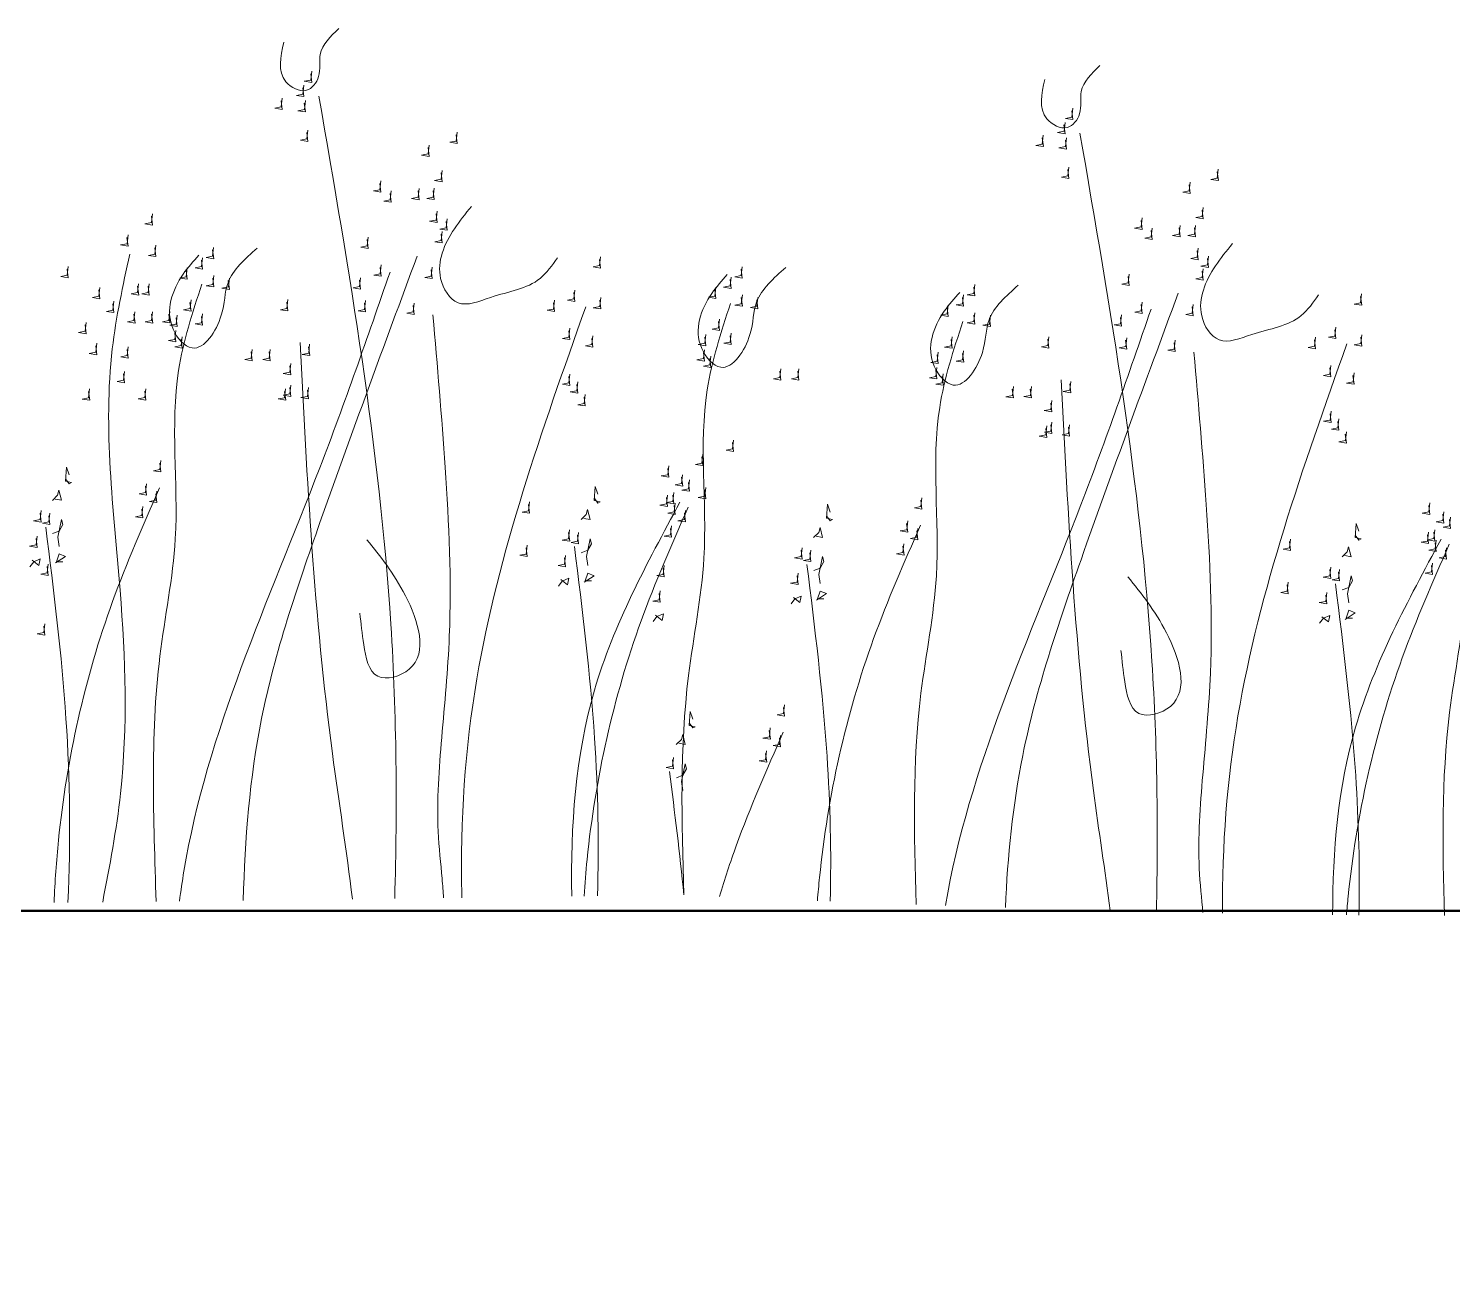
# Model space of a CAD drawing. Header units: metres. Extents: x 0 to 4415, y 1197 to 2590.
# Drawn here: x 1851.8704 to 1852.2556, y 1202.9882 to 1203.3267 of the extents above; entities that cross this region are included whole.
import ezdxf

# ---------------------------------------------------------------- set-up
doc = ezdxf.new("R2010")
doc.units = ezdxf.units.M
doc.layers.add('A_VEGETATION', color=7, linetype='Continuous', lineweight=9, true_color=0x009900)
doc.layers.add('mur', color=7, linetype='Continuous', lineweight=50)

# ---------------------------------------------------------------- blocks, each defined once
blk = doc.blocks.new('Arbustes 1_coupes')
at = {"flags": 128}
for points in [[(24.1563, 5.6056), (24.1633, 5.5448), (24.1117, 5.5535), (24.1563, 5.5622), (24.1633, 5.623)], [(24.1023, 5.5085), (24.1094, 5.4477), (24.0578, 5.4564), (24.1023, 5.4651), (24.1094, 5.5259)], [(2.6895, 5.4013), (2.6965, 5.3404), (2.6449, 5.3491), (2.6895, 5.3578), (2.6965, 5.4187)], [(23.9523, 5.4201), (23.9594, 5.3593), (23.9078, 5.368), (23.9523, 5.3767), (23.9594, 5.4375)], [(24.1117, 5.4028), (24.1188, 5.3419), (24.0672, 5.3506), (24.1117, 5.3593), (24.1188, 5.4201)], [(2.6355, 5.3042), (2.6426, 5.2434), (2.591, 5.252), (2.6355, 5.2607), (2.6426, 5.3216)], [(2.4855, 5.2158), (2.4926, 5.155), (2.441, 5.1636), (2.4855, 5.1723), (2.4926, 5.2332)], [(2.6449, 5.1984), (2.652, 5.1376), (2.6004, 5.1463), (2.6449, 5.155), (2.652, 5.2158)], [(24.1281, 5.1999), (24.1352, 5.139), (24.0836, 5.1477), (24.1281, 5.1564), (24.1352, 5.2173)], [(24.965, 5.0941), (24.972, 5.0332), (24.9204, 5.0419), (24.965, 5.0506), (24.972, 5.1115)], [(25.1595, 5.1825), (25.1665, 5.1216), (25.115, 5.1303), (25.1595, 5.139), (25.1665, 5.1999)], [(2.6613, 4.9955), (2.6684, 4.9347), (2.6168, 4.9434), (2.6613, 4.9521), (2.6684, 5.0129)], [(3.6927, 4.9782), (3.6997, 4.9173), (3.6482, 4.926), (3.6927, 4.9347), (3.6997, 4.9955)], [(25.054, 4.9187), (25.0611, 4.8579), (25.0095, 4.8666), (25.054, 4.8753), (25.0611, 4.9361)], [(3.4982, 4.8898), (3.5052, 4.8289), (3.4536, 4.8376), (3.4982, 4.8463), (3.5052, 4.9072)], [(24.6321, 4.8477), (24.6391, 4.7869), (24.5876, 4.7956), (24.6321, 4.8043), (24.6391, 4.8651)], [(3.5872, 4.7144), (3.5943, 4.6536), (3.5427, 4.6622), (3.5872, 4.6709), (3.5943, 4.7318)], [(24.7024, 4.7782), (24.7095, 4.7173), (24.6579, 4.726), (24.7024, 4.7347), (24.7095, 4.7956)], [(24.8946, 4.7956), (24.9017, 4.7347), (24.8501, 4.7434), (24.8946, 4.7521), (24.9017, 4.813)], [(25.0001, 4.7956), (25.0071, 4.7347), (24.9556, 4.7434), (25.0001, 4.7521), (25.0071, 4.813)], [(3.1653, 4.6434), (3.1723, 4.5825), (3.1208, 4.5912), (3.1653, 4.5999), (3.1723, 4.6608)], [(23.0546, 4.6246), (23.0616, 4.5637), (23.01, 4.5724), (23.0546, 4.5811), (23.0616, 4.642)], [(25.0189, 4.6376), (25.0259, 4.5767), (24.9743, 4.5854), (25.0189, 4.5941), (25.0259, 4.655)], [(3.2356, 4.5738), (3.2427, 4.513), (3.1911, 4.5217), (3.2356, 4.5304), (3.2427, 4.5912)], [(3.4278, 4.5912), (3.4349, 4.5304), (3.3833, 4.5391), (3.4278, 4.5478), (3.4349, 4.6086)], [(3.5333, 4.5912), (3.5404, 4.5304), (3.4888, 4.5391), (3.5333, 4.5478), (3.5404, 4.6086)], [(25.0892, 4.584), (25.0962, 4.5231), (25.0446, 4.5318), (25.0892, 4.5405), (25.0962, 4.6014)], [(3.5521, 4.4333), (3.5591, 4.3724), (3.5075, 4.3811), (3.5521, 4.3898), (3.5591, 4.4507)], [(22.8858, 4.4797), (22.8928, 4.4188), (22.8412, 4.4275), (22.8858, 4.4362), (22.8928, 4.497)], [(23.078, 4.4072), (23.085, 4.3463), (23.0335, 4.355), (23.078, 4.3637), (23.085, 4.4246)], [(24.543, 4.4608), (24.5501, 4.4), (24.4985, 4.4086), (24.543, 4.4173), (24.5501, 4.4782)], [(25.054, 4.497), (25.0611, 4.4362), (25.0095, 4.4449), (25.054, 4.4536), (25.0611, 4.5144)], [(3.6224, 4.3797), (3.6294, 4.3188), (3.5779, 4.3275), (3.6224, 4.3362), (3.6294, 4.3971)], [(23.3991, 4.3203), (23.4062, 4.2594), (23.3546, 4.2681), (23.3991, 4.2768), (23.4062, 4.3376)], [(23.4765, 4.3913), (23.4835, 4.3304), (23.4319, 4.3391), (23.4765, 4.3478), (23.4835, 4.4086)], [(26.1464, 4.3203), (26.1534, 4.2594), (26.1018, 4.2681), (26.1464, 4.2768), (26.1534, 4.3376)], [(3.0762, 4.2565), (3.0833, 4.1956), (3.0317, 4.2043), (3.0762, 4.213), (3.0833, 4.2739)], [(3.5872, 4.2927), (3.5943, 4.2319), (3.5427, 4.2405), (3.5872, 4.2492), (3.5943, 4.3101)], [(22.4732, 4.2623), (22.4803, 4.2014), (22.4287, 4.2101), (22.4732, 4.2188), (22.4803, 4.2797)], [(23.2936, 4.2507), (23.3007, 4.1898), (23.2491, 4.1985), (23.2936, 4.2072), (23.3007, 4.2681)], [(24.6321, 4.2681), (24.6391, 4.2072), (24.5876, 4.2159), (24.6321, 4.2246), (24.6391, 4.2855)], [(24.9837, 4.2507), (24.9907, 4.1898), (24.9392, 4.1985), (24.9837, 4.2072), (24.9907, 4.2681)], [(27.1238, 4.2492), (27.1309, 4.1884), (27.0793, 4.1971), (27.1238, 4.2058), (27.1309, 4.2666)], [(1.9323, 4.1159), (1.9394, 4.0551), (1.8878, 4.0638), (1.9323, 4.0724), (1.9394, 4.1333)], [(2.0097, 4.1869), (2.0167, 4.1261), (1.9652, 4.1348), (2.0097, 4.1435), (2.0167, 4.2043)], [(4.6796, 4.1159), (4.6866, 4.0551), (4.635, 4.0638), (4.6796, 4.0724), (4.6866, 4.1333)], [(22.6912, 4.1174), (22.6983, 4.0565), (22.6467, 4.0652), (22.6912, 4.0739), (22.6983, 4.1348)], [(22.9584, 4.142), (22.9655, 4.0811), (22.9139, 4.0898), (22.9584, 4.0985), (22.9655, 4.1594)], [(23.0311, 4.142), (23.0381, 4.0811), (22.9866, 4.0898), (23.0311, 4.0985), (23.0381, 4.1594)], [(23.4765, 4.1971), (23.4835, 4.1362), (23.4319, 4.1449), (23.4765, 4.1536), (23.4835, 4.2145)], [(23.5843, 4.1797), (23.5913, 4.1188), (23.5398, 4.1275), (23.5843, 4.1362), (23.5913, 4.1971)], [(24.4891, 4.1797), (24.4961, 4.1188), (24.4446, 4.1275), (24.4891, 4.1362), (24.4961, 4.1971)], [(27.0465, 4.1782), (27.0535, 4.1174), (27.0019, 4.1261), (27.0465, 4.1348), (27.0535, 4.1956)], [(1.8269, 4.0464), (1.8339, 3.9855), (1.7823, 3.9942), (1.8269, 4.0029), (1.8339, 4.0638)], [(3.1653, 4.0638), (3.1723, 4.0029), (3.1208, 4.0116), (3.1653, 4.0203), (3.1723, 4.0811)], [(3.5169, 4.0464), (3.5239, 3.9855), (3.4724, 3.9942), (3.5169, 4.0029), (3.5239, 4.0638)], [(22.7873, 4.0217), (22.7944, 3.9609), (22.7428, 3.9696), (22.7873, 3.9783), (22.7944, 4.0391)], [(23.3194, 4.0304), (23.3265, 3.9696), (23.2749, 3.9783), (23.3194, 3.9869), (23.3265, 4.0478)], [(23.9875, 4.0304), (23.9945, 3.9696), (23.9429, 3.9783), (23.9875, 3.9869), (23.9945, 4.0478)], [(24.5243, 4.0217), (24.5313, 3.9609), (24.4797, 3.9696), (24.5243, 3.9783), (24.5313, 4.0391)], [(25.8276, 4.0217), (25.8346, 3.9609), (25.783, 3.9696), (25.8276, 3.9783), (25.8346, 4.0391)], [(25.9682, 4.0913), (25.9752, 4.0304), (25.9237, 4.0391), (25.9682, 4.0478), (25.9752, 4.1087)], [(26.1464, 4.0391), (26.1534, 3.9783), (26.1018, 3.9869), (26.1464, 3.9956), (26.1534, 4.0565)], [(26.941, 4.1087), (26.948, 4.0478), (26.8964, 4.0565), (26.941, 4.0652), (26.948, 4.1261)], [(27.1238, 4.0551), (27.1309, 3.9942), (27.0793, 4.0029), (27.1238, 4.0116), (27.1309, 4.0724)], [(27.2316, 4.0377), (27.2387, 3.9768), (27.1871, 3.9855), (27.2316, 3.9942), (27.2387, 4.0551)], [(2.0097, 3.9927), (2.0167, 3.9319), (1.9652, 3.9406), (2.0097, 3.9493), (2.0167, 4.0101)], [(2.1175, 3.9754), (2.1245, 3.9145), (2.073, 3.9232), (2.1175, 3.9319), (2.1245, 3.9927)], [(3.0223, 3.9754), (3.0293, 3.9145), (2.9778, 3.9232), (3.0223, 3.9319), (3.0293, 3.9927)], [(22.9327, 3.9493), (22.9397, 3.8884), (22.8881, 3.8971), (22.9327, 3.9058), (22.9397, 3.9667)], [(23.0546, 3.9493), (23.0616, 3.8884), (23.01, 3.8971), (23.0546, 3.9058), (23.0616, 3.9667)], [(23.1741, 3.9493), (23.1811, 3.8884), (23.1296, 3.8971), (23.1741, 3.9058), (23.1811, 3.9667)], [(23.2233, 3.9246), (23.2304, 3.8638), (23.1788, 3.8725), (23.2233, 3.8812), (23.2304, 3.942)], [(23.3991, 3.9333), (23.4062, 3.8725), (23.3546, 3.8812), (23.3991, 3.8899), (23.4062, 3.9507)], [(24.8595, 4.0043), (24.8665, 3.9435), (24.8149, 3.9522), (24.8595, 3.9609), (24.8665, 4.0217)], [(1.8526, 3.8261), (1.8597, 3.7652), (1.8081, 3.7739), (1.8526, 3.7826), (1.8597, 3.8435)], [(2.5207, 3.8261), (2.5277, 3.7652), (2.4762, 3.7739), (2.5207, 3.7826), (2.5277, 3.8435)], [(3.0575, 3.8174), (3.0645, 3.7565), (3.0129, 3.7652), (3.0575, 3.7739), (3.0645, 3.8348)], [(4.3608, 3.8174), (4.3678, 3.7565), (4.3162, 3.7652), (4.3608, 3.7739), (4.3678, 3.8348)], [(4.5014, 3.887), (4.5084, 3.8261), (4.4569, 3.8348), (4.5014, 3.8435), (4.5084, 3.9043)], [(4.6796, 3.8348), (4.6866, 3.7739), (4.635, 3.7826), (4.6796, 3.7913), (4.6866, 3.8522)], [(22.5951, 3.8768), (22.6022, 3.8159), (22.5506, 3.8246), (22.5951, 3.8333), (22.6022, 3.8942)], [(23.2139, 3.8188), (23.221, 3.758), (23.1694, 3.7667), (23.2139, 3.7754), (23.221, 3.8362)], [(25.933, 3.8275), (25.9401, 3.7667), (25.8885, 3.7754), (25.933, 3.7841), (25.9401, 3.8449)], [(26.9668, 3.8884), (26.9738, 3.8275), (26.9222, 3.8362), (26.9668, 3.8449), (26.9738, 3.9058)], [(1.7565, 3.7203), (1.7636, 3.6594), (1.712, 3.6681), (1.7565, 3.6768), (1.7636, 3.7377)], [(1.9323, 3.729), (1.9394, 3.6681), (1.8878, 3.6768), (1.9323, 3.6855), (1.9394, 3.7464)], [(3.3927, 3.8), (3.3997, 3.7391), (3.3481, 3.7478), (3.3927, 3.7565), (3.3997, 3.8174)], [(22.6678, 3.7319), (22.6748, 3.671), (22.6232, 3.6797), (22.6678, 3.6884), (22.6748, 3.7493)], [(23.2585, 3.7754), (23.2655, 3.7145), (23.2139, 3.7232), (23.2585, 3.7319), (23.2655, 3.7928)], [(24.1375, 3.7218), (24.1445, 3.6609), (24.093, 3.6696), (24.1375, 3.6783), (24.1445, 3.7391)], [(26.0924, 3.7754), (26.0995, 3.7145), (26.0479, 3.7232), (26.0924, 3.7319), (26.0995, 3.7928)], [(26.8707, 3.7826), (26.8777, 3.7218), (26.8261, 3.7305), (26.8707, 3.7391), (26.8777, 3.8)], [(27.0465, 3.7913), (27.0535, 3.7305), (27.0019, 3.7391), (27.0465, 3.7478), (27.0535, 3.8087)], [(4.4663, 3.6232), (4.4733, 3.5623), (4.4217, 3.571), (4.4663, 3.5797), (4.4733, 3.6406)], [(22.8858, 3.7073), (22.8928, 3.6464), (22.8412, 3.6551), (22.8858, 3.6638), (22.8928, 3.7247)], [(23.7414, 3.687), (23.7484, 3.6261), (23.6968, 3.6348), (23.7414, 3.6435), (23.7484, 3.7044)], [(23.8656, 3.687), (23.8726, 3.6261), (23.8211, 3.6348), (23.8656, 3.6435), (23.8726, 3.7044)], [(26.8613, 3.6768), (26.8683, 3.616), (26.8167, 3.6247), (26.8613, 3.6334), (26.8683, 3.6942)], [(26.9058, 3.6334), (26.9129, 3.5725), (26.8613, 3.5812), (26.9058, 3.5899), (26.9129, 3.6507)], [(1.7472, 3.6145), (1.7542, 3.5537), (1.7026, 3.5623), (1.7472, 3.571), (1.7542, 3.6319)], [(1.7917, 3.571), (1.7987, 3.5102), (1.7472, 3.5189), (1.7917, 3.5276), (1.7987, 3.5884)], [(4.6256, 3.571), (4.6327, 3.5102), (4.5811, 3.5189), (4.6256, 3.5276), (4.6327, 3.5884)], [(22.86, 3.5377), (22.867, 3.4769), (22.8155, 3.4855), (22.86, 3.4942), (22.867, 3.5551)], [(24.0062, 3.5899), (24.0133, 3.529), (23.9617, 3.5377), (24.0062, 3.5464), (24.0133, 3.6073)], [(27.3887, 3.545), (27.3957, 3.4841), (27.3442, 3.4928), (27.3887, 3.5015), (27.3957, 3.5623)], [(27.5129, 3.545), (27.52, 3.4841), (27.4684, 3.4928), (27.5129, 3.5015), (27.52, 3.5623)], [(2.2746, 3.4826), (2.2816, 3.4218), (2.23, 3.4305), (2.2746, 3.4392), (2.2816, 3.5)], [(2.3988, 3.4826), (2.4058, 3.4218), (2.3543, 3.4305), (2.3988, 3.4392), (2.4058, 3.5)], [(2.6707, 3.5174), (2.6777, 3.4566), (2.6262, 3.4653), (2.6707, 3.474), (2.6777, 3.5348)], [(24.0062, 3.4406), (24.0133, 3.3798), (23.9617, 3.3885), (24.0062, 3.3971), (24.0133, 3.458)], [(24.1281, 3.4232), (24.1352, 3.3624), (24.0836, 3.3711), (24.1281, 3.3798), (24.1352, 3.4406)], [(25.933, 3.5116), (25.9401, 3.4508), (25.8885, 3.4595), (25.933, 3.4682), (25.9401, 3.529)], [(25.987, 3.458), (25.994, 3.3971), (25.9424, 3.4058), (25.987, 3.4145), (25.994, 3.4754)], [(2.5394, 3.3856), (2.5465, 3.3247), (2.4949, 3.3334), (2.5394, 3.3421), (2.5465, 3.4029)], [(22.6186, 3.4174), (22.6256, 3.3566), (22.574, 3.3653), (22.6186, 3.374), (22.6256, 3.4348)], [(23.0053, 3.4174), (23.0124, 3.3566), (22.9608, 3.3653), (23.0053, 3.374), (23.0124, 3.4348)], [(23.9711, 3.4145), (23.9781, 3.3537), (23.9265, 3.3624), (23.9711, 3.3711), (23.9781, 3.4319)], [(26.0385, 3.3696), (26.0456, 3.3088), (25.994, 3.3174), (26.0385, 3.3261), (26.0456, 3.387)], [(2.5394, 3.2363), (2.5465, 3.1754), (2.4949, 3.1841), (2.5394, 3.1928), (2.5465, 3.2537)], [(4.4663, 3.3073), (4.4733, 3.2464), (4.4217, 3.2551), (4.4663, 3.2638), (4.4733, 3.3247)], [(4.5202, 3.2537), (4.5272, 3.1928), (4.4756, 3.2015), (4.5202, 3.2102), (4.5272, 3.2711)], [(2.5043, 3.2102), (2.5113, 3.1493), (2.4597, 3.158), (2.5043, 3.1667), (2.5113, 3.2276)], [(2.6613, 3.2189), (2.6684, 3.158), (2.6168, 3.1667), (2.6613, 3.1754), (2.6684, 3.2363)], [(4.5717, 3.1653), (4.5788, 3.1044), (4.5272, 3.1131), (4.5717, 3.1218), (4.5788, 3.1827)], [(27.0605, 3.0537), (27.0676, 2.9928), (27.016, 3.0015), (27.0605, 3.0102), (27.0676, 3.0711)], [(26.8496, 2.9566), (26.8566, 2.8957), (26.805, 2.9044), (26.8496, 2.9131), (26.8566, 2.974)], [(22.4568, 2.816), (22.4826, 2.7813), (22.499, 2.79), (22.4568, 2.7987), (22.4639, 2.8957), (22.4826, 2.8421)], [(23.1085, 2.9218), (23.1155, 2.861), (23.0639, 2.8697), (23.1085, 2.8784), (23.1155, 2.9392)], [(26.6128, 2.8769), (26.6198, 2.816), (26.5683, 2.8247), (26.6128, 2.8334), (26.6198, 2.8943)], [(23.01, 2.7624), (23.017, 2.7016), (22.9655, 2.7103), (23.01, 2.719), (23.017, 2.7798)], [(26.1042, 2.674), (26.1299, 2.6392), (26.1464, 2.6479), (26.1042, 2.6566), (26.1112, 2.7537), (26.1299, 2.7001)], [(26.7089, 2.816), (26.716, 2.7552), (26.6644, 2.7639), (26.7089, 2.7726), (26.716, 2.8334)], [(26.7558, 2.7798), (26.7628, 2.719), (26.7113, 2.7276), (26.7558, 2.7363), (26.7628, 2.7972)], [(0.99, 2.6117), (1.0158, 2.5769), (1.0322, 2.5856), (0.99, 2.5943), (0.9971, 2.6914), (1.0158, 2.6378)], [(1.6417, 2.7175), (1.6487, 2.6566), (1.5971, 2.6653), (1.6417, 2.674), (1.6487, 2.7349)], [(5.146, 2.6726), (5.1531, 2.6117), (5.1015, 2.6204), (5.146, 2.6291), (5.1531, 2.69)], [(22.3865, 2.6755), (22.4287, 2.6668), (22.4123, 2.7363), (22.4029, 2.7016), (22.3677, 2.6668)], [(23.0803, 2.7103), (23.0874, 2.6494), (23.0358, 2.6581), (23.0803, 2.6668), (23.0874, 2.7276)], [(26.6034, 2.6755), (26.6105, 2.6146), (26.5589, 2.6233), (26.6034, 2.632), (26.6105, 2.6929)], [(26.648, 2.6929), (26.655, 2.632), (26.6034, 2.6407), (26.648, 2.6494), (26.655, 2.7103)], [(26.8683, 2.7276), (26.8754, 2.6668), (26.8238, 2.6755), (26.8683, 2.6842), (26.8754, 2.745)], [(1.5432, 2.5581), (1.5503, 2.4972), (1.4987, 2.5059), (1.5432, 2.5146), (1.5503, 2.5755)], [(5.2421, 2.6117), (5.2492, 2.5508), (5.1976, 2.5595), (5.2421, 2.5682), (5.2492, 2.6291)], [(5.289, 2.5755), (5.296, 2.5146), (5.2445, 2.5233), (5.289, 2.532), (5.296, 2.5929)], [(22.281, 2.5784), (22.288, 2.5175), (22.2365, 2.5262), (22.281, 2.5349), (22.288, 2.5958)], [(22.342, 2.561), (22.349, 2.5001), (22.2974, 2.5088), (22.342, 2.5175), (22.349, 2.5784)], [(22.9842, 2.6045), (22.9913, 2.5436), (22.9397, 2.5523), (22.9842, 2.561), (22.9913, 2.6219)], [(25.6518, 2.6306), (25.6588, 2.5697), (25.6072, 2.5784), (25.6518, 2.5871), (25.6588, 2.6479)], [(26.0338, 2.5335), (26.076, 2.5248), (26.0596, 2.5943), (26.0502, 2.5595), (26.0151, 2.5248)], [(26.6574, 2.6204), (26.6644, 2.5595), (26.6128, 2.5682), (26.6574, 2.5769), (26.6644, 2.6378)], [(26.7277, 2.5682), (26.7347, 2.5074), (26.6831, 2.5161), (26.7277, 2.5248), (26.7347, 2.5856)], [(0.9197, 2.4711), (0.9619, 2.4625), (0.9455, 2.532), (0.9361, 2.4972), (0.901, 2.4625)], [(1.6135, 2.5059), (1.6206, 2.4451), (1.569, 2.4538), (1.6135, 2.4625), (1.6206, 2.5233)], [(4.6374, 2.4697), (4.6632, 2.4349), (4.6796, 2.4436), (4.6374, 2.4523), (4.6444, 2.5494), (4.6632, 2.4958)], [(5.1366, 2.4711), (5.1437, 2.4103), (5.0921, 2.419), (5.1366, 2.4277), (5.1437, 2.4885)], [(5.1812, 2.4885), (5.1882, 2.4277), (5.1366, 2.4364), (5.1812, 2.4451), (5.1882, 2.5059)], [(22.4123, 2.3494), (22.4029, 2.4117), (22.4287, 2.5349), (22.4381, 2.5001), (22.4123, 2.4552), (22.3677, 2.4378)], [(26.6316, 2.4625), (26.6386, 2.4016), (26.587, 2.4103), (26.6316, 2.419), (26.6386, 2.4798)], [(0.8142, 2.3741), (0.8213, 2.3132), (0.7697, 2.3219), (0.8142, 2.3306), (0.8213, 2.3914)], [(0.8752, 2.3567), (0.8822, 2.2958), (0.8306, 2.3045), (0.8752, 2.3132), (0.8822, 2.3741)], [(1.5174, 2.4001), (1.5245, 2.3393), (1.4729, 2.348), (1.5174, 2.3567), (1.5245, 2.4175)], [(4.185, 2.4262), (4.192, 2.3654), (4.1404, 2.3741), (4.185, 2.3827), (4.192, 2.4436)], [(4.567, 2.3291), (4.6092, 2.3204), (4.5928, 2.39), (4.5835, 2.3552), (4.5483, 2.3204)], [(5.1906, 2.4161), (5.1976, 2.3552), (5.146, 2.3639), (5.1906, 2.3726), (5.1976, 2.4335)], [(5.2609, 2.3639), (5.2679, 2.303), (5.2163, 2.3117), (5.2609, 2.3204), (5.2679, 2.3813)], [(22.2529, 2.403), (22.2599, 2.3422), (22.2084, 2.3509), (22.2529, 2.3596), (22.2599, 2.4204)], [(25.9284, 2.4364), (25.9354, 2.3755), (25.8838, 2.3842), (25.9284, 2.3929), (25.9354, 2.4538)], [(25.9893, 2.419), (25.9963, 2.3581), (25.9448, 2.3668), (25.9893, 2.3755), (25.9963, 2.4364)], [(26.0596, 2.2074), (26.0502, 2.2697), (26.076, 2.3929), (26.0854, 2.3581), (26.0596, 2.3132), (26.0151, 2.2958)], [(-0.1369, 2.2538), (-0.1299, 2.1929), (-0.1814, 2.2016), (-0.1369, 2.2103), (-0.1299, 2.2712)], [(0.9455, 2.1451), (0.9361, 2.2074), (0.9619, 2.3306), (0.9713, 2.2958), (0.9455, 2.2509), (0.901, 2.2335)], [(5.1648, 2.2581), (5.1718, 2.1973), (5.1202, 2.206), (5.1648, 2.2146), (5.1718, 2.2755)], [(22.2271, 2.2538), (22.2716, 2.2175), (22.281, 2.2625), (22.2365, 2.2436), (22.2107, 2.2089)], [(22.3865, 2.2349), (22.4568, 2.2799), (22.4123, 2.2973), (22.3935, 2.2436), (22.4381, 2.2436)], [(25.6353, 2.332), (25.6424, 2.2712), (25.5908, 2.2799), (25.6353, 2.2886), (25.6424, 2.3494)], [(25.9002, 2.261), (25.9073, 2.2002), (25.8557, 2.2089), (25.9002, 2.2175), (25.9073, 2.2784)], [(0.7861, 2.1987), (0.7931, 2.1378), (0.7416, 2.1465), (0.7861, 2.1552), (0.7931, 2.2161)], [(4.4616, 2.232), (4.4686, 2.1712), (4.417, 2.1799), (4.4616, 2.1886), (4.4686, 2.2494)], [(4.5225, 2.2146), (4.5295, 2.1538), (4.478, 2.1625), (4.5225, 2.1712), (4.5295, 2.232)], [(4.5928, 2.0031), (4.5835, 2.0654), (4.6092, 2.1886), (4.6186, 2.1538), (4.5928, 2.1089), (4.5483, 2.0915)], [(22.3302, 2.2103), (22.3373, 2.1494), (22.2857, 2.1581), (22.3302, 2.1668), (22.3373, 2.2277)], [(-0.165, 2.0784), (-0.158, 2.0176), (-0.2096, 2.0263), (-0.165, 2.035), (-0.158, 2.0958)], [(0.9197, 2.0306), (0.99, 2.0755), (0.9455, 2.0929), (0.9267, 2.0393), (0.9713, 2.0393)], [(4.1686, 2.1277), (4.1756, 2.0668), (4.124, 2.0755), (4.1686, 2.0842), (4.1756, 2.1451)], [(4.4334, 2.0567), (4.4405, 1.9958), (4.3889, 2.0045), (4.4334, 2.0132), (4.4405, 2.0741)], [(25.8744, 2.1118), (25.919, 2.0755), (25.9284, 2.1205), (25.8838, 2.1016), (25.858, 2.0668)], [(26.0338, 2.0929), (26.1042, 2.1378), (26.0596, 2.1552), (26.0409, 2.1016), (26.0854, 2.1016)], [(0.7603, 2.0494), (0.8048, 2.0132), (0.8142, 2.0581), (0.7697, 2.0393), (0.7439, 2.0045)], [(-0.1908, 1.9292), (-0.1463, 1.893), (-0.1369, 1.9379), (-0.1814, 1.919), (-0.2072, 1.8843)], [(4.4076, 1.9074), (4.4522, 1.8712), (4.4616, 1.9161), (4.417, 1.8973), (4.3912, 1.8625)], [(4.567, 1.8886), (4.6374, 1.9335), (4.5928, 1.9509), (4.5741, 1.8973), (4.6186, 1.8973)], [(22.3045, 1.7987), (22.3115, 1.7379), (22.2599, 1.7466), (22.3045, 1.7553), (22.3115, 1.8161)], [(0.6905, 1.291), (0.6976, 1.2301), (0.646, 1.2388), (0.6905, 1.2475), (0.6976, 1.3084)], [(0.0389, 1.1852), (0.0647, 1.1504), (0.0811, 1.1591), (0.0389, 1.1678), (0.0459, 1.2649), (0.0647, 1.2113)], [(-0.0314, 1.0446), (0.0108, 1.0359), (-0.0056, 1.1055), (-0.015, 1.0707), (-0.0502, 1.0359)], [(0.5921, 1.1316), (0.5991, 1.0707), (0.5476, 1.0794), (0.5921, 1.0881), (0.5991, 1.149)], [(0.6624, 1.0794), (0.6694, 1.0185), (0.6179, 1.0272), (0.6624, 1.0359), (0.6694, 1.0968)], [(0.5663, 0.9736), (0.5733, 0.9127), (0.5218, 0.9214), (0.5663, 0.9301), (0.5733, 0.991)], [(-0.076, 0.9301), (-0.0689, 0.8693), (-0.1205, 0.878), (-0.076, 0.8867), (-0.0689, 0.9475)], [(-0.0056, 0.7186), (-0.015, 0.7809), (0.0108, 0.904), (0.0201, 0.8693), (-0.0056, 0.8243), (-0.0502, 0.807)]]:
    blk.add_lwpolyline(points, dxfattribs=at)
for points in [[(23.9711, 5.823), (23.9851, 5.5506), (24.1258, 5.4912), (24.2102, 5.5853), (24.2219, 5.739), (24.3508, 5.9172)], [(2.5043, 5.6187), (2.5183, 5.3462), (2.659, 5.2868), (2.7434, 5.381), (2.7551, 5.5346), (2.884, 5.7129)], [(25.2626, 4.6869), (25.0611, 4.3666), (25.0493, 4.1898), (25.1689, 4.0232), (25.3939, 4.0594), (25.7361, 4.1898), (25.8557, 4.3318)], [(3.7959, 4.4826), (3.5943, 4.1623), (3.5825, 3.9855), (3.7021, 3.8188), (3.9271, 3.8551), (4.2694, 3.9855), (4.3889, 4.1275)], [(23.3804, 4.355), (23.2725, 4.2246), (23.2022, 3.8464), (23.3335, 3.716), (23.5351, 3.9406), (23.582, 4.1652), (23.7836, 4.4029)], [(27.0277, 4.213), (26.9199, 4.0826), (26.8496, 3.7044), (26.9808, 3.5739), (27.1824, 3.7986), (27.2293, 4.0232), (27.4309, 4.2608)], [(1.9136, 4.1507), (1.8058, 4.0203), (1.7354, 3.6421), (1.8667, 3.5116), (2.0683, 3.7362), (2.1152, 3.9609), (2.3168, 4.1985)], [(24.4868, 1.8828), (24.5126, 1.6654), (24.6087, 1.4481), (24.8267, 1.4959), (24.8009, 2.0031), (24.536, 2.39)], [(3.02, 1.6785), (3.0458, 1.4611), (3.1419, 1.2437), (3.3599, 1.2915), (3.3341, 1.7987), (3.0692, 2.1857)]]:
    blk.add_spline(points, degree=3)
for points, knots in [([(24.7222, -0.086), (24.742, 0.5455), (24.7316, 2.4047), (24.419, 4.2393), (24.2125, 5.4506)], [0.587601, 0.587601, 0.587601, 0.587601, 1.060659, 1.979923, 1.979923, 1.979923, 1.979923]), ([(3.26, -0.1243), (3.2744, 0.4518), (3.2555, 2.2549), (2.9522, 4.035), (2.7457, 5.2463)], [0.629046, 0.629046, 0.629046, 0.629046, 1.060659, 1.979923, 1.979923, 1.979923, 1.979923]), ([(22.7069, -0.105), (22.7562, 0.1439), (22.8919, 0.852), (22.8494, 2.1338), (22.6884, 3.3851), (22.8566, 4.1469), (22.9045, 4.3637)], [0.619473, 0.619473, 0.619473, 0.619473, 0.809449, 1.159779, 1.576588, 1.74244, 1.74244, 1.74244, 1.74244]), ([(23.6774, -0.0962), (23.6884, 0.326), (23.7627, 1.218), (24.2678, 2.685), (24.6598, 3.7348), (24.8876, 4.3449)], [0.563885, 0.563885, 0.563885, 0.563885, 0.879234, 1.231775, 1.720834, 1.720834, 1.720834, 1.720834]), ([(23.2371, -0.1003), (23.2461, -0.0312), (23.3983, 0.9946), (24.0653, 2.4133), (24.5432, 3.7858), (24.7001, 4.2362)], [0.568199, 0.568199, 0.568199, 0.568199, 0.620996, 1.355238, 1.713875, 1.713875, 1.713875, 1.713875]), ([(2.218, -0.0937), (2.2343, 0.259), (2.3184, 1.079), (2.801, 2.4806), (3.193, 3.5305), (3.4208, 4.1406)], [0.615408, 0.615408, 0.615408, 0.615408, 0.879234, 1.231775, 1.720834, 1.720834, 1.720834, 1.720834]), ([(23.0752, -0.1017), (23.061, 0.4644), (23.0225, 1.3044), (23.2782, 2.5088), (23.1491, 3.3913), (23.3365, 3.9585), (23.4015, 4.155)], [0.556787, 0.556787, 0.556787, 0.556787, 0.980125, 1.184429, 1.47469, 1.628633, 1.628633, 1.628633, 1.628633]), ([(1.8043, -0.0792), (1.9679, 0.8677), (2.6006, 2.2151), (3.0764, 3.5815), (3.2333, 4.0319)], [0.625871, 0.625871, 0.625871, 0.625871, 1.355238, 1.713875, 1.713875, 1.713875, 1.713875]), ([(1.6021, -0.0716), (1.5889, 0.4164), (1.572, 1.1768), (1.8114, 2.3045), (1.6823, 3.187), (1.8697, 3.7542), (1.9347, 3.9507)], [0.615228, 0.615228, 0.615228, 0.615228, 0.980125, 1.184429, 1.47469, 1.628633, 1.628633, 1.628633, 1.628633]), ([(24.9954, 3.9391), (25.0249, 3.5887), (25.087, 2.8523), (25.1309, 1.8775), (25.0488, 1.0403), (25.0047, 0.4886), (25.0463, 0.1019), (25.0564, -0.0394), (25.0588, -0.0825)], [0, 0, 0, 0, 0.263817, 0.554442, 0.730305, 0.892375, 0.973782, 1.010806, 1.010806, 1.010806, 1.010806]), ([(26.0502, 3.9927), (25.7465, 3.1445), (25.2735, 1.8237), (25.1736, 0.4492), (25.1857, -0.0728), (25.1859, -0.0812)], [0, 0, 0, 0, 0.66825, 1.040569, 1.046614, 1.046614, 1.046614, 1.046614]), ([(26.7178, -0.0644), (26.704, 0.442), (26.6823, 1.2211), (26.9256, 2.3668), (26.7964, 3.2493), (26.9839, 3.8165), (27.0488, 4.013)], [0.601503, 0.601503, 0.601503, 0.601503, 0.980125, 1.184429, 1.47469, 1.628633, 1.628633, 1.628633, 1.628633]), ([(3.5286, 3.7348), (3.5581, 3.3844), (3.6202, 2.6479), (3.6641, 1.6732), (3.582, 0.836), (3.5385, 0.2917), (3.5724, -0.0359), (3.5807, -0.132)], [0, 0, 0, 0, 0.2638175, 0.5544416, 0.7303048, 0.8923745, 0.9681628, 0.9681628, 0.9681628, 0.9681628]), ([(4.5835, 3.7884), (4.2797, 2.9402), (3.8206, 1.658), (3.7136, 0.3328), (3.7167, -0.135)], [0, 0, 0, 0, 0.66825, 1.010124, 1.010124, 1.010124, 1.010124]), ([(5.2479, -0.1548), (5.2355, 0.3136), (5.2234, 1.054), (5.4588, 2.1625), (5.3296, 3.045), (5.5171, 3.6121), (5.582, 3.8087)], [0.6298999, 0.6298999, 0.6298999, 0.6298999, 0.980125, 1.1844285, 1.4746905, 1.6286326, 1.6286326, 1.6286326, 1.6286326]), ([(24.4301, -0.0889), (24.3914, 0.2457), (24.1859, 1.5425), (24.1244, 2.8111), (24.0789, 3.7507)], [0.5834025, 0.5834025, 0.5834025, 0.5834025, 0.8321355, 1.542813, 1.542813, 1.542813, 1.542813]), ([(2.9416, -0.1159), (2.9061, 0.16), (2.7163, 1.3962), (2.6577, 2.6067), (2.6121, 3.5464)], [0.6273119, 0.6273119, 0.6273119, 0.6273119, 0.8321355, 1.542813, 1.542813, 1.542813, 1.542813]), ([(22.3718, -0.1079), (22.3776, 0.0356), (22.4293, 0.7422), (22.6497, 1.7185), (22.9918, 2.4923), (23.1061, 2.7508)], [0.5585808, 0.5585808, 0.5585808, 0.5585808, 0.6661195, 1.0883514, 1.3002657, 1.3002657, 1.3002657, 1.3002657]), ([(25.9441, -0.073), (25.9362, 0.4116), (26.0052, 1.3744), (26.467, 2.2213), (26.6972, 2.6436)], [0.5905888, 0.5905888, 0.5905888, 0.5905888, 0.9488556, 1.3050598, 1.3050598, 1.3050598, 1.3050598]), ([(26.0287, -0.0721), (26.0343, 0.012), (26.0898, 0.6587), (26.297, 1.5764), (26.6391, 2.3502), (26.7535, 2.6088)], [0.6030171, 0.6030171, 0.6030171, 0.6030171, 0.6661195, 1.0883514, 1.3002657, 1.3002657, 1.3002657, 1.3002657]), ([(0.9212, -0.0437), (0.9256, 0.0102), (0.9824, 0.6263), (1.1829, 1.5141), (1.525, 2.2879), (1.6393, 2.5465)], [0.6257172, 0.6257172, 0.6257172, 0.6257172, 0.6661195, 1.0883514, 1.3002657, 1.3002657, 1.3002657, 1.3002657]), ([(22.4665, -0.1071), (22.4878, 0.3141), (22.4796, 1.1821), (22.3747, 2.0411), (22.3209, 2.4813)], [0.551892, 0.551892, 0.551892, 0.551892, 0.8681547, 1.2006627, 1.2006627, 1.2006627, 1.2006627]), ([(4.4762, -0.1492), (4.4763, 0.2922), (4.5588, 1.2075), (5.0002, 2.017), (5.2304, 2.4393)], [0.6221867, 0.6221867, 0.6221867, 0.6221867, 0.9488556, 1.3050598, 1.3050598, 1.3050598, 1.3050598]), ([(4.5715, -0.1507), (4.5751, -0.1085), (4.6324, 0.4958), (4.8302, 1.3721), (5.1723, 2.1459), (5.2867, 2.4045)], [0.634476, 0.634476, 0.634476, 0.634476, 0.6661195, 1.0883514, 1.3002657, 1.3002657, 1.3002657, 1.3002657]), ([(1.0098, -0.0475), (1.0184, 0.2863), (1.0021, 1.0652), (0.9079, 1.8367), (0.8541, 2.277)], [0.6179002, 0.6179002, 0.6179002, 0.6179002, 0.8681547, 1.2006627, 1.2006627, 1.2006627, 1.2006627]), ([(26.1213, -0.0711), (26.1336, 0.2912), (26.1197, 1.0991), (26.022, 1.899), (25.9682, 2.3393)], [0.5964257, 0.5964257, 0.5964257, 0.5964257, 0.8681547, 1.2006627, 1.2006627, 1.2006627, 1.2006627]), ([(4.658, -0.1519), (4.6652, 0.1694), (4.6479, 0.9356), (4.5552, 1.6947), (4.5014, 2.1349)], [0.6272938, 0.6272938, 0.6272938, 0.6272938, 0.8681547, 1.2006627, 1.2006627, 1.2006627, 1.2006627]), ([(0.2454, -0.0123), (0.2811, 0.1054), (0.4098, 0.4904), (0.5739, 0.8614), (0.6882, 1.12)], [0.9962316, 0.9962316, 0.9962316, 0.9962316, 1.0883514, 1.3002657, 1.3002657, 1.3002657, 1.3002657])]:
    blk.add_open_spline(points, degree=3, knots=knots)
blk.add_open_spline([(0, 0), (-0.0278, 0.2839), (-0.0624, 0.5672), (-0.0971, 0.8504)], degree=3)

msp = doc.modelspace()

# ---------------------------------------------------------------- linework, layer by layer
at = {"layer": 'mur'}
msp.add_lwpolyline([(1835.77665, 1202.18817), (1840.24231, 1202.18817), (1840.24231, 1203.08817), (1861.34611, 1203.08817)], dxfattribs=at)

# ---------------------------------------------------------------- block references
at = {"layer": 'A_VEGETATION', "color": 86, "true_color": 0x1b6b00, "xscale": 0.03920000000000341, "yscale": 0.03920000000000341, "zscale": 0.03920000000000341, "rotation": 0.1380011812737671}
for p in [(1851.00037, 1203.09249), (1852.04771, 1203.09249)]:
    msp.add_blockref('Arbustes 1_coupes', p, dxfattribs=at)

doc.saveas('drawing.dxf')
